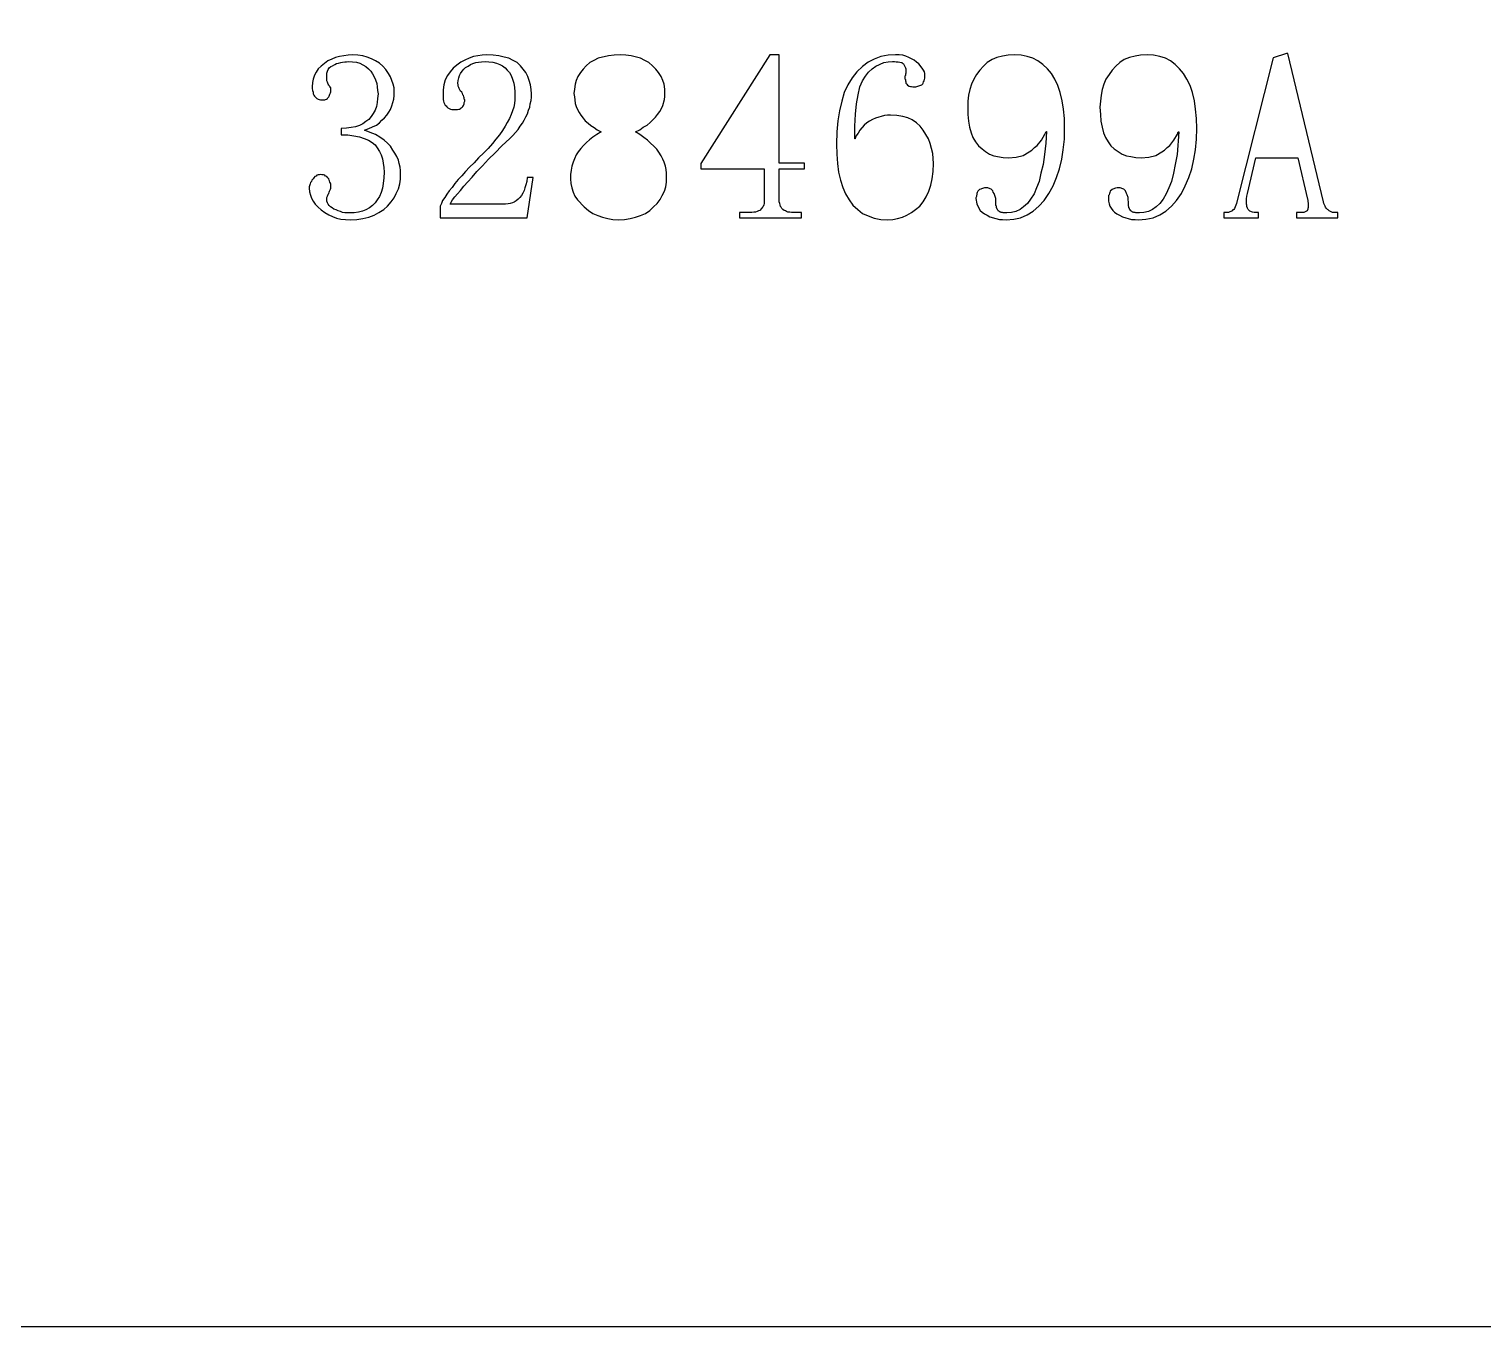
# Model space of a CAD drawing. Extents: x -275 to 275, y -225 to 225.
# Drawn here: x -207.62 to -174.07, y -225 to -195.03 of the extents above; entities that cross this region are included whole.
import ezdxf

# ---------------------------------------------------------------- set-up
doc = ezdxf.new("R2010")
doc.units = 0
doc.header["$MEASUREMENT"] = 0
doc.layers.get('0').update_dxf_attribs({"linetype": 'CONTINUOUS'})

msp = doc.modelspace()

# ---------------------------------------------------------------- linework, layer by layer
msp.add_lwpolyline([(-275.000039, 224, -0.414214), (-274.000039, 225), (-274.000039, 225), (273.999961, 225), (273.999961, 225, -0.414214), (274.999941, 224), (274.999941, 224), (274.999941, -224), (274.999941, -224, -0.414214), (273.999961, -225), (273.999961, -225), (-274.000039, -225), (-274.000039, -225, -0.414214), (-275.000039, -224), (-275.000039, -224), (-275.000039, 224)], format="xyb")
for points in [[(-178.57, -195.6), (-178.6, -195.6), (-178.6, -195.6), (-178.91, -195.7), (-178.91, -195.7), (-179.75, -199.02), (-179.75, -199.02), (-179.76, -199.06), (-179.76, -199.06), (-179.8, -199.18), (-179.8, -199.18), (-179.82, -199.2), (-179.82, -199.2), (-179.84, -199.21), (-179.84, -199.21), (-179.86, -199.23), (-179.86, -199.23), (-179.94, -199.27), (-179.94, -199.27), (-180.05, -199.27), (-180.05, -199.27), (-180.05, -199.39), (-180.05, -199.39), (-179.25, -199.39), (-179.25, -199.39), (-179.25, -199.27), (-179.25, -199.27), (-179.35, -199.27), (-179.35, -199.27), (-179.39, -199.26), (-179.39, -199.26), (-179.45, -199.24), (-179.45, -199.24), (-179.49, -199.2), (-179.49, -199.2), (-179.5, -199.17), (-179.5, -199.17), (-179.52, -199.13), (-179.52, -199.13), (-179.52, -199.1), (-179.52, -199.1), (-179.53, -199.08), (-179.53, -199.08), (-179.53, -198.94), (-179.53, -198.94), (-179.52, -198.91), (-179.52, -198.91), (-179.52, -198.89), (-179.52, -198.89), (-179.5, -198.83), (-179.5, -198.83), (-179.31, -198.01), (-179.31, -198.01), (-178.34, -198.01), (-178.34, -198.01), (-178.12, -198.96), (-178.12, -198.96), (-178.11, -198.98), (-178.11, -198.98), (-178.11, -199.02), (-178.11, -199.02), (-178.1, -199.04), (-178.1, -199.04), (-178.1, -199.16), (-178.1, -199.16), (-178.11, -199.17), (-178.11, -199.17), (-178.11, -199.2), (-178.11, -199.2), (-178.12, -199.21), (-178.12, -199.21), (-178.13, -199.23), (-178.13, -199.23), (-178.14, -199.24), (-178.14, -199.24), (-178.2, -199.27), (-178.2, -199.27), (-178.37, -199.27), (-178.37, -199.27), (-178.37, -199.39), (-178.37, -199.39), (-177.42, -199.39), (-177.42, -199.39), (-177.42, -199.27), (-177.42, -199.27), (-177.54, -199.27), (-177.54, -199.27), (-177.62, -199.23), (-177.62, -199.23), (-177.64, -199.21), (-177.64, -199.21), (-177.66, -199.2), (-177.66, -199.2), (-177.68, -199.18), (-177.68, -199.18), (-177.7, -199.15), (-177.7, -199.15), (-177.71, -199.12), (-177.71, -199.12), (-177.73, -199.09), (-177.73, -199.09), (-177.74, -199.06), (-177.74, -199.06), (-177.75, -199.02), (-177.75, -199.02), (-178.57, -195.6)], [(-199.05, -198.5), (-199.05, -198.38), (-199.05, -198.38), (-199.05, -198.3), (-199.05, -198.3), (-199.06, -198.22), (-199.06, -198.22), (-199.08, -198.14), (-199.08, -198.14), (-199.1, -198.06), (-199.1, -198.06), (-199.14, -197.98), (-199.14, -197.98), (-199.18, -197.9), (-199.18, -197.9), (-199.23, -197.83), (-199.23, -197.83), (-199.28, -197.74), (-199.28, -197.74), (-199.35, -197.67), (-199.35, -197.67), (-199.43, -197.6), (-199.43, -197.6), (-199.53, -197.53), (-199.53, -197.53), (-199.63, -197.47), (-199.63, -197.47), (-199.75, -197.42), (-199.75, -197.42), (-199.88, -197.37), (-199.88, -197.37), (-199.78, -197.33), (-199.78, -197.33), (-199.7, -197.29), (-199.7, -197.29), (-199.61, -197.25), (-199.61, -197.25), (-199.54, -197.2), (-199.54, -197.2), (-199.48, -197.14), (-199.48, -197.14), (-199.42, -197.08), (-199.42, -197.08), (-199.37, -197.02), (-199.37, -197.02), (-199.32, -196.95), (-199.32, -196.95), (-199.28, -196.89), (-199.28, -196.89), (-199.25, -196.81), (-199.25, -196.81), (-199.23, -196.73), (-199.23, -196.73), (-199.21, -196.65), (-199.21, -196.65), (-199.2, -196.57), (-199.2, -196.57), (-199.2, -196.48), (-199.2, -196.48), (-199.2, -196.39), (-199.2, -196.39), (-199.22, -196.31), (-199.22, -196.31), (-199.25, -196.22), (-199.25, -196.22), (-199.28, -196.14), (-199.28, -196.14), (-199.33, -196.06), (-199.33, -196.06), (-199.39, -195.97), (-199.39, -195.97), (-199.46, -195.89), (-199.46, -195.89), (-199.54, -195.82), (-199.54, -195.82), (-199.63, -195.77), (-199.63, -195.77), (-199.72, -195.72), (-199.72, -195.72), (-199.82, -195.68), (-199.82, -195.68), (-199.92, -195.65), (-199.92, -195.65), (-200.04, -195.64), (-200.04, -195.64), (-200.16, -195.63), (-200.16, -195.63), (-200.26, -195.64), (-200.26, -195.64), (-200.36, -195.65), (-200.36, -195.65), (-200.46, -195.67), (-200.46, -195.67), (-200.55, -195.69), (-200.55, -195.69), (-200.64, -195.73), (-200.64, -195.73), (-200.73, -195.77), (-200.73, -195.77), (-200.81, -195.83), (-200.81, -195.83), (-200.88, -195.89), (-200.88, -195.89), (-200.95, -195.95), (-200.95, -195.95), (-201, -196.03), (-201, -196.03), (-201.04, -196.1), (-201.04, -196.1), (-201.07, -196.19), (-201.07, -196.19), (-201.08, -196.27), (-201.08, -196.27), (-201.09, -196.37), (-201.09, -196.37), (-201.09, -196.41), (-201.09, -196.41), (-201.08, -196.45), (-201.08, -196.45), (-201.07, -196.49), (-201.07, -196.49), (-201.07, -196.53), (-201.07, -196.53), (-201.05, -196.56), (-201.05, -196.56), (-201.04, -196.58), (-201.04, -196.58), (-201.02, -196.6), (-201.02, -196.6), (-201, -196.62), (-201, -196.62), (-200.98, -196.64), (-200.98, -196.64), (-200.95, -196.65), (-200.95, -196.65), (-200.93, -196.66), (-200.93, -196.66), (-200.9, -196.67), (-200.9, -196.67), (-200.88, -196.67), (-200.88, -196.67), (-200.85, -196.67), (-200.85, -196.67), (-200.82, -196.67), (-200.82, -196.67), (-200.8, -196.67), (-200.8, -196.67), (-200.78, -196.66), (-200.78, -196.66), (-200.76, -196.65), (-200.76, -196.65), (-200.74, -196.64), (-200.74, -196.64), (-200.73, -196.62), (-200.73, -196.62), (-200.71, -196.6), (-200.71, -196.6), (-200.7, -196.58), (-200.7, -196.58), (-200.69, -196.56), (-200.69, -196.56), (-200.68, -196.54), (-200.68, -196.54), (-200.67, -196.51), (-200.67, -196.51), (-200.66, -196.48), (-200.66, -196.48), (-200.66, -196.45), (-200.66, -196.45), (-200.66, -196.42), (-200.66, -196.42), (-200.66, -196.41), (-200.66, -196.41), (-200.66, -196.39), (-200.66, -196.39), (-200.67, -196.38), (-200.67, -196.38), (-200.68, -196.36), (-200.68, -196.36), (-200.69, -196.35), (-200.69, -196.35), (-200.7, -196.34), (-200.7, -196.34), (-200.71, -196.33), (-200.71, -196.33), (-200.72, -196.31), (-200.72, -196.31), (-200.73, -196.28), (-200.73, -196.28), (-200.74, -196.26), (-200.74, -196.26), (-200.75, -196.23), (-200.75, -196.23), (-200.75, -196.19), (-200.75, -196.19), (-200.75, -196.15), (-200.75, -196.15), (-200.75, -196.1), (-200.75, -196.1), (-200.75, -196.05), (-200.75, -196.05), (-200.74, -196.01), (-200.74, -196.01), (-200.72, -195.97), (-200.72, -195.97), (-200.7, -195.93), (-200.7, -195.93), (-200.66, -195.9), (-200.66, -195.9), (-200.62, -195.88), (-200.62, -195.88), (-200.57, -195.85), (-200.57, -195.85), (-200.53, -195.83), (-200.53, -195.83), (-200.48, -195.82), (-200.48, -195.82), (-200.43, -195.81), (-200.43, -195.81), (-200.39, -195.8), (-200.39, -195.8), (-200.34, -195.79), (-200.34, -195.79), (-200.3, -195.79), (-200.3, -195.79), (-200.25, -195.78), (-200.25, -195.78), (-200.16, -195.79), (-200.16, -195.79), (-200.07, -195.8), (-200.07, -195.8), (-199.99, -195.82), (-199.99, -195.82), (-199.92, -195.86), (-199.92, -195.86), (-199.85, -195.9), (-199.85, -195.9), (-199.79, -195.95), (-199.79, -195.95), (-199.74, -196.01), (-199.74, -196.01), (-199.7, -196.07), (-199.7, -196.07), (-199.66, -196.14), (-199.66, -196.14), (-199.63, -196.21), (-199.63, -196.21), (-199.6, -196.29), (-199.6, -196.29), (-199.59, -196.37), (-199.59, -196.37), (-199.58, -196.45), (-199.58, -196.45), (-199.57, -196.53), (-199.57, -196.53), (-199.58, -196.64), (-199.58, -196.64), (-199.59, -196.73), (-199.59, -196.73), (-199.61, -196.82), (-199.61, -196.82), (-199.64, -196.91), (-199.64, -196.91), (-199.68, -196.98), (-199.68, -196.98), (-199.73, -197.05), (-199.73, -197.05), (-199.78, -197.12), (-199.78, -197.12), (-199.85, -197.17), (-199.85, -197.17), (-199.92, -197.22), (-199.92, -197.22), (-200, -197.26), (-200, -197.26), (-200.09, -197.29), (-200.09, -197.29), (-200.19, -197.31), (-200.19, -197.31), (-200.3, -197.32), (-200.3, -197.32), (-200.42, -197.33), (-200.42, -197.33), (-200.42, -197.48), (-200.42, -197.48), (-200.27, -197.48), (-200.27, -197.48), (-200.13, -197.5), (-200.13, -197.5), (-200, -197.52), (-200, -197.52), (-199.89, -197.56), (-199.89, -197.56), (-199.79, -197.6), (-199.79, -197.6), (-199.71, -197.65), (-199.71, -197.65), (-199.64, -197.71), (-199.64, -197.71), (-199.59, -197.78), (-199.59, -197.78), (-199.54, -197.86), (-199.54, -197.86), (-199.5, -197.94), (-199.5, -197.94), (-199.47, -198.03), (-199.47, -198.03), (-199.45, -198.13), (-199.45, -198.13), (-199.44, -198.23), (-199.44, -198.23), (-199.43, -198.34), (-199.43, -198.34), (-199.44, -198.47), (-199.44, -198.47), (-199.45, -198.6), (-199.45, -198.6), (-199.47, -198.71), (-199.47, -198.71), (-199.5, -198.81), (-199.5, -198.81), (-199.54, -198.9), (-199.54, -198.9), (-199.59, -198.98), (-199.59, -198.98), (-199.64, -199.05), (-199.64, -199.05), (-199.7, -199.11), (-199.7, -199.11), (-199.77, -199.16), (-199.77, -199.16), (-199.85, -199.21), (-199.85, -199.21), (-199.93, -199.24), (-199.93, -199.24), (-200.02, -199.26), (-200.02, -199.26), (-200.12, -199.28), (-200.12, -199.28), (-200.23, -199.28), (-200.23, -199.28), (-200.28, -199.28), (-200.28, -199.28), (-200.34, -199.28), (-200.34, -199.28), (-200.39, -199.27), (-200.39, -199.27), (-200.44, -199.25), (-200.44, -199.25), (-200.49, -199.23), (-200.49, -199.23), (-200.54, -199.21), (-200.54, -199.21), (-200.59, -199.19), (-200.59, -199.19), (-200.63, -199.16), (-200.63, -199.16), (-200.67, -199.14), (-200.67, -199.14), (-200.7, -199.11), (-200.7, -199.11), (-200.72, -199.08), (-200.72, -199.08), (-200.74, -199.05), (-200.74, -199.05), (-200.75, -199.01), (-200.75, -199.01), (-200.75, -198.98), (-200.75, -198.98), (-200.75, -198.96), (-200.75, -198.96), (-200.75, -198.94), (-200.75, -198.94), (-200.75, -198.92), (-200.75, -198.92), (-200.74, -198.89), (-200.74, -198.89), (-200.73, -198.87), (-200.73, -198.87), (-200.72, -198.85), (-200.72, -198.85), (-200.71, -198.83), (-200.71, -198.83), (-200.7, -198.8), (-200.7, -198.8), (-200.69, -198.78), (-200.69, -198.78), (-200.68, -198.76), (-200.68, -198.76), (-200.67, -198.73), (-200.67, -198.73), (-200.66, -198.71), (-200.66, -198.71), (-200.66, -198.68), (-200.66, -198.68), (-200.66, -198.64), (-200.66, -198.64), (-200.66, -198.63), (-200.66, -198.63), (-200.66, -198.61), (-200.66, -198.61), (-200.67, -198.59), (-200.67, -198.59), (-200.68, -198.57), (-200.68, -198.57), (-200.69, -198.54), (-200.69, -198.54), (-200.7, -198.52), (-200.7, -198.52), (-200.71, -198.49), (-200.71, -198.49), (-200.73, -198.47), (-200.73, -198.47), (-200.75, -198.44), (-200.75, -198.44), (-200.78, -198.43), (-200.78, -198.43), (-200.8, -198.41), (-200.8, -198.41), (-200.83, -198.4), (-200.83, -198.4), (-200.87, -198.4), (-200.87, -198.4), (-200.91, -198.39), (-200.91, -198.39), (-200.93, -198.4), (-200.93, -198.4), (-200.95, -198.4), (-200.95, -198.4), (-200.98, -198.41), (-200.98, -198.41), (-201, -198.43), (-201, -198.43), (-201.03, -198.44), (-201.03, -198.44), (-201.05, -198.47), (-201.05, -198.47), (-201.07, -198.49), (-201.07, -198.49), (-201.1, -198.52), (-201.1, -198.52), (-201.11, -198.55), (-201.11, -198.55), (-201.13, -198.58), (-201.13, -198.58), (-201.14, -198.61), (-201.14, -198.61), (-201.15, -198.65), (-201.15, -198.65), (-201.16, -198.68), (-201.16, -198.68), (-201.16, -198.71), (-201.16, -198.71), (-201.15, -198.79), (-201.15, -198.79), (-201.13, -198.87), (-201.13, -198.87), (-201.11, -198.94), (-201.11, -198.94), (-201.07, -199.01), (-201.07, -199.01), (-201.02, -199.08), (-201.02, -199.08), (-200.95, -199.15), (-200.95, -199.15), (-200.88, -199.21), (-200.88, -199.21), (-200.8, -199.27), (-200.8, -199.27), (-200.71, -199.32), (-200.71, -199.32), (-200.62, -199.36), (-200.62, -199.36), (-200.53, -199.4), (-200.53, -199.4), (-200.43, -199.42), (-200.43, -199.42), (-200.32, -199.43), (-200.32, -199.43), (-200.21, -199.44), (-200.21, -199.44), (-200.06, -199.43), (-200.06, -199.43), (-199.92, -199.41), (-199.92, -199.41), (-199.78, -199.38), (-199.78, -199.38), (-199.66, -199.33), (-199.66, -199.33), (-199.55, -199.27), (-199.55, -199.27), (-199.44, -199.2), (-199.44, -199.2), (-199.35, -199.12), (-199.35, -199.12), (-199.27, -199.02), (-199.27, -199.02), (-199.2, -198.93), (-199.2, -198.93), (-199.15, -198.83), (-199.15, -198.83), (-199.1, -198.72), (-199.1, -198.72), (-199.07, -198.61), (-199.07, -198.61), (-199.05, -198.5)], [(-196.41, -196.48), (-196.41, -196.59), (-196.41, -196.59), (-196.41, -196.67), (-196.41, -196.67), (-196.42, -196.75), (-196.42, -196.75), (-196.44, -196.84), (-196.44, -196.84), (-196.47, -196.92), (-196.47, -196.92), (-196.5, -197.01), (-196.5, -197.01), (-196.54, -197.1), (-196.54, -197.1), (-196.59, -197.19), (-196.59, -197.19), (-196.64, -197.28), (-196.64, -197.28), (-196.7, -197.38), (-196.7, -197.38), (-196.77, -197.48), (-196.77, -197.48), (-196.85, -197.58), (-196.85, -197.58), (-196.93, -197.68), (-196.93, -197.68), (-197.03, -197.79), (-197.03, -197.79), (-197.13, -197.89), (-197.13, -197.89), (-197.25, -198.01), (-197.25, -198.01), (-197.35, -198.12), (-197.35, -198.12), (-197.46, -198.22), (-197.46, -198.22), (-197.55, -198.32), (-197.55, -198.32), (-197.64, -198.42), (-197.64, -198.42), (-197.72, -198.51), (-197.72, -198.51), (-197.8, -198.6), (-197.8, -198.6), (-197.86, -198.69), (-197.86, -198.69), (-197.93, -198.77), (-197.93, -198.77), (-197.98, -198.85), (-197.98, -198.85), (-198.03, -198.92), (-198.03, -198.92), (-198.08, -198.99), (-198.08, -198.99), (-198.11, -199.06), (-198.11, -199.06), (-198.14, -199.12), (-198.14, -199.12), (-198.14, -199.39), (-198.14, -199.39), (-196.13, -199.39), (-196.13, -199.39), (-195.99, -198.46), (-195.99, -198.46), (-196.13, -198.46), (-196.13, -198.46), (-196.14, -198.55), (-196.14, -198.55), (-196.16, -198.63), (-196.16, -198.63), (-196.18, -198.7), (-196.18, -198.7), (-196.2, -198.76), (-196.2, -198.76), (-196.23, -198.82), (-196.23, -198.82), (-196.26, -198.88), (-196.26, -198.88), (-196.3, -198.92), (-196.3, -198.92), (-196.34, -198.96), (-196.34, -198.96), (-196.38, -199), (-196.38, -199), (-196.43, -199.03), (-196.43, -199.03), (-196.47, -199.05), (-196.47, -199.05), (-196.52, -199.06), (-196.52, -199.06), (-196.57, -199.07), (-196.57, -199.07), (-196.63, -199.08), (-196.63, -199.08), (-197.91, -199.08), (-197.91, -199.08), (-197.88, -199.03), (-197.88, -199.03), (-197.85, -198.98), (-197.85, -198.98), (-197.8, -198.91), (-197.8, -198.91), (-197.74, -198.84), (-197.74, -198.84), (-197.67, -198.76), (-197.67, -198.76), (-197.59, -198.66), (-197.59, -198.66), (-197.5, -198.56), (-197.5, -198.56), (-197.4, -198.45), (-197.4, -198.45), (-197.29, -198.32), (-197.29, -198.32), (-197.16, -198.19), (-197.16, -198.19), (-197.02, -198.04), (-197.02, -198.04), (-196.87, -197.89), (-196.87, -197.89), (-196.71, -197.73), (-196.71, -197.73), (-196.53, -197.56), (-196.53, -197.56), (-196.46, -197.49), (-196.46, -197.49), (-196.4, -197.42), (-196.4, -197.42), (-196.34, -197.35), (-196.34, -197.35), (-196.29, -197.28), (-196.29, -197.28), (-196.24, -197.21), (-196.24, -197.21), (-196.2, -197.14), (-196.2, -197.14), (-196.16, -197.06), (-196.16, -197.06), (-196.12, -196.99), (-196.12, -196.99), (-196.1, -196.91), (-196.1, -196.91), (-196.07, -196.84), (-196.07, -196.84), (-196.06, -196.76), (-196.06, -196.76), (-196.04, -196.68), (-196.04, -196.68), (-196.03, -196.61), (-196.03, -196.61), (-196.03, -196.53), (-196.03, -196.53), (-196.04, -196.43), (-196.04, -196.43), (-196.05, -196.32), (-196.05, -196.32), (-196.08, -196.22), (-196.08, -196.22), (-196.11, -196.13), (-196.11, -196.13), (-196.16, -196.04), (-196.16, -196.04), (-196.22, -195.96), (-196.22, -195.96), (-196.28, -195.88), (-196.28, -195.88), (-196.36, -195.81), (-196.36, -195.81), (-196.45, -195.76), (-196.45, -195.76), (-196.55, -195.71), (-196.55, -195.71), (-196.66, -195.68), (-196.66, -195.68), (-196.78, -195.65), (-196.78, -195.65), (-196.91, -195.64), (-196.91, -195.64), (-197.06, -195.63), (-197.06, -195.63), (-197.17, -195.64), (-197.17, -195.64), (-197.27, -195.65), (-197.27, -195.65), (-197.37, -195.67), (-197.37, -195.67), (-197.47, -195.71), (-197.47, -195.71), (-197.57, -195.75), (-197.57, -195.75), (-197.66, -195.8), (-197.66, -195.8), (-197.75, -195.87), (-197.75, -195.87), (-197.84, -195.94), (-197.84, -195.94), (-197.91, -196.02), (-197.91, -196.02), (-197.97, -196.11), (-197.97, -196.11), (-198.02, -196.21), (-198.02, -196.21), (-198.05, -196.32), (-198.05, -196.32), (-198.07, -196.44), (-198.07, -196.44), (-198.07, -196.56), (-198.07, -196.56), (-198.07, -196.61), (-198.07, -196.61), (-198.07, -196.66), (-198.07, -196.66), (-198.06, -196.7), (-198.06, -196.7), (-198.05, -196.73), (-198.05, -196.73), (-198.04, -196.76), (-198.04, -196.76), (-198.02, -196.79), (-198.02, -196.79), (-198, -196.81), (-198, -196.81), (-197.98, -196.83), (-197.98, -196.83), (-197.96, -196.85), (-197.96, -196.85), (-197.93, -196.87), (-197.93, -196.87), (-197.9, -196.88), (-197.9, -196.88), (-197.87, -196.89), (-197.87, -196.89), (-197.83, -196.89), (-197.83, -196.89), (-197.8, -196.89), (-197.8, -196.89), (-197.77, -196.89), (-197.77, -196.89), (-197.74, -196.89), (-197.74, -196.89), (-197.71, -196.88), (-197.71, -196.88), (-197.69, -196.88), (-197.69, -196.88), (-197.67, -196.87), (-197.67, -196.87), (-197.65, -196.85), (-197.65, -196.85), (-197.63, -196.84), (-197.63, -196.84), (-197.61, -196.82), (-197.61, -196.82), (-197.6, -196.8), (-197.6, -196.8), (-197.59, -196.78), (-197.59, -196.78), (-197.58, -196.76), (-197.58, -196.76), (-197.58, -196.73), (-197.58, -196.73), (-197.57, -196.7), (-197.57, -196.7), (-197.57, -196.67), (-197.57, -196.67), (-197.58, -196.65), (-197.58, -196.65), (-197.58, -196.62), (-197.58, -196.62), (-197.59, -196.6), (-197.59, -196.6), (-197.6, -196.57), (-197.6, -196.57), (-197.61, -196.55), (-197.61, -196.55), (-197.62, -196.52), (-197.62, -196.52), (-197.64, -196.49), (-197.64, -196.49), (-197.67, -196.47), (-197.67, -196.47), (-197.68, -196.44), (-197.68, -196.44), (-197.7, -196.41), (-197.7, -196.41), (-197.71, -196.38), (-197.71, -196.38), (-197.72, -196.35), (-197.72, -196.35), (-197.72, -196.32), (-197.72, -196.32), (-197.73, -196.28), (-197.73, -196.28), (-197.72, -196.22), (-197.72, -196.22), (-197.71, -196.16), (-197.71, -196.16), (-197.69, -196.11), (-197.69, -196.11), (-197.67, -196.06), (-197.67, -196.06), (-197.63, -196.01), (-197.63, -196.01), (-197.59, -195.96), (-197.59, -195.96), (-197.55, -195.92), (-197.55, -195.92), (-197.49, -195.89), (-197.49, -195.89), (-197.44, -195.85), (-197.44, -195.85), (-197.38, -195.83), (-197.38, -195.83), (-197.31, -195.81), (-197.31, -195.81), (-197.25, -195.8), (-197.25, -195.8), (-197.18, -195.79), (-197.18, -195.79), (-197.1, -195.78), (-197.1, -195.78), (-197.01, -195.79), (-197.01, -195.79), (-196.92, -195.8), (-196.92, -195.8), (-196.84, -195.82), (-196.84, -195.82), (-196.76, -195.85), (-196.76, -195.85), (-196.7, -195.88), (-196.7, -195.88), (-196.64, -195.93), (-196.64, -195.93), (-196.59, -195.98), (-196.59, -195.98), (-196.54, -196.04), (-196.54, -196.04), (-196.5, -196.11), (-196.5, -196.11), (-196.47, -196.19), (-196.47, -196.19), (-196.44, -196.28), (-196.44, -196.28), (-196.42, -196.38), (-196.42, -196.38), (-196.41, -196.48)], [(-193.98, -195.63), (-194.12, -195.64), (-194.12, -195.64), (-194.25, -195.65), (-194.25, -195.65), (-194.49, -195.71), (-194.49, -195.71), (-194.59, -195.76), (-194.59, -195.76), (-194.68, -195.81), (-194.68, -195.81), (-194.77, -195.88), (-194.77, -195.88), (-194.84, -195.96), (-194.84, -195.96), (-194.9, -196.04), (-194.9, -196.04), (-194.96, -196.13), (-194.96, -196.13), (-195, -196.22), (-195, -196.22), (-195.02, -196.31), (-195.02, -196.31), (-195.04, -196.42), (-195.04, -196.42), (-195.05, -196.52), (-195.05, -196.52), (-195.04, -196.6), (-195.04, -196.6), (-195.03, -196.67), (-195.03, -196.67), (-195.02, -196.75), (-195.02, -196.75), (-195, -196.82), (-195, -196.82), (-194.97, -196.89), (-194.97, -196.89), (-194.93, -196.96), (-194.93, -196.96), (-194.89, -197.02), (-194.89, -197.02), (-194.84, -197.09), (-194.84, -197.09), (-194.79, -197.15), (-194.79, -197.15), (-194.72, -197.21), (-194.72, -197.21), (-194.66, -197.26), (-194.66, -197.26), (-194.58, -197.31), (-194.58, -197.31), (-194.51, -197.36), (-194.51, -197.36), (-194.42, -197.41), (-194.42, -197.41), (-194.52, -197.47), (-194.52, -197.47), (-194.61, -197.53), (-194.61, -197.53), (-194.69, -197.59), (-194.69, -197.59), (-194.76, -197.65), (-194.76, -197.65), (-194.83, -197.72), (-194.83, -197.72), (-194.89, -197.79), (-194.89, -197.79), (-194.95, -197.87), (-194.95, -197.87), (-195, -197.94), (-195, -197.94), (-195.04, -198.03), (-195.04, -198.03), (-195.07, -198.11), (-195.07, -198.11), (-195.1, -198.2), (-195.1, -198.2), (-195.11, -198.29), (-195.11, -198.29), (-195.13, -198.39), (-195.13, -198.39), (-195.13, -198.49), (-195.13, -198.49), (-195.12, -198.6), (-195.12, -198.6), (-195.1, -198.7), (-195.1, -198.7), (-195.07, -198.8), (-195.07, -198.8), (-195.03, -198.89), (-195.03, -198.89), (-194.97, -198.98), (-194.97, -198.98), (-194.81, -199.14), (-194.81, -199.14), (-194.71, -199.22), (-194.71, -199.22), (-194.61, -199.29), (-194.61, -199.29), (-194.5, -199.34), (-194.5, -199.34), (-194.39, -199.38), (-194.39, -199.38), (-194.27, -199.41), (-194.27, -199.41), (-194.15, -199.43), (-194.15, -199.43), (-194.02, -199.44), (-194.02, -199.44), (-193.88, -199.43), (-193.88, -199.43), (-193.75, -199.41), (-193.75, -199.41), (-193.63, -199.38), (-193.63, -199.38), (-193.51, -199.34), (-193.51, -199.34), (-193.4, -199.29), (-193.4, -199.29), (-193.3, -199.22), (-193.3, -199.22), (-193.21, -199.14), (-193.21, -199.14), (-193.13, -199.06), (-193.13, -199.06), (-193.06, -198.97), (-193.06, -198.97), (-193.01, -198.88), (-193.01, -198.88), (-192.96, -198.78), (-192.96, -198.78), (-192.93, -198.68), (-192.93, -198.68), (-192.91, -198.57), (-192.91, -198.57), (-192.91, -198.36), (-192.91, -198.36), (-192.92, -198.28), (-192.92, -198.28), (-192.94, -198.2), (-192.94, -198.2), (-192.97, -198.11), (-192.97, -198.11), (-193, -198.04), (-193, -198.04), (-193.04, -197.96), (-193.04, -197.96), (-193.09, -197.88), (-193.09, -197.88), (-193.14, -197.81), (-193.14, -197.81), (-193.35, -197.6), (-193.35, -197.6), (-193.44, -197.54), (-193.44, -197.54), (-193.53, -197.47), (-193.53, -197.47), (-193.63, -197.41), (-193.63, -197.41), (-193.53, -197.36), (-193.53, -197.36), (-193.45, -197.3), (-193.45, -197.3), (-193.36, -197.25), (-193.36, -197.25), (-193.29, -197.19), (-193.29, -197.19), (-193.17, -197.07), (-193.17, -197.07), (-193.12, -197.01), (-193.12, -197.01), (-193.07, -196.94), (-193.07, -196.94), (-193.03, -196.87), (-193.03, -196.87), (-193, -196.8), (-193, -196.8), (-192.96, -196.66), (-192.96, -196.66), (-192.95, -196.59), (-192.95, -196.59), (-192.95, -196.42), (-192.95, -196.42), (-192.97, -196.31), (-192.97, -196.31), (-193, -196.22), (-193, -196.22), (-193.04, -196.13), (-193.04, -196.13), (-193.1, -196.04), (-193.1, -196.04), (-193.16, -195.96), (-193.16, -195.96), (-193.24, -195.88), (-193.24, -195.88), (-193.32, -195.81), (-193.32, -195.81), (-193.41, -195.76), (-193.41, -195.76), (-193.51, -195.71), (-193.51, -195.71), (-193.73, -195.65), (-193.73, -195.65), (-193.85, -195.64), (-193.85, -195.64), (-193.98, -195.63)], [(-190.31, -195.63), (-190.53, -195.63), (-190.53, -195.63), (-192.12, -198.14), (-192.12, -198.14), (-192.12, -198.26), (-192.12, -198.26), (-190.66, -198.26), (-190.66, -198.26), (-190.66, -199.06), (-190.66, -199.06), (-190.67, -199.09), (-190.67, -199.09), (-190.68, -199.13), (-190.68, -199.13), (-190.7, -199.15), (-190.7, -199.15), (-190.72, -199.18), (-190.72, -199.18), (-190.76, -199.22), (-190.76, -199.22), (-190.79, -199.23), (-190.79, -199.23), (-190.82, -199.25), (-190.82, -199.25), (-190.86, -199.26), (-190.86, -199.26), (-190.9, -199.26), (-190.9, -199.26), (-190.94, -199.27), (-190.94, -199.27), (-191.23, -199.27), (-191.23, -199.27), (-191.23, -199.39), (-191.23, -199.39), (-189.8, -199.39), (-189.8, -199.39), (-189.8, -199.27), (-189.8, -199.27), (-190.03, -199.27), (-190.03, -199.27), (-190.07, -199.26), (-190.07, -199.26), (-190.11, -199.26), (-190.11, -199.26), (-190.14, -199.25), (-190.14, -199.25), (-190.17, -199.23), (-190.17, -199.23), (-190.2, -199.22), (-190.2, -199.22), (-190.23, -199.2), (-190.23, -199.2), (-190.25, -199.18), (-190.25, -199.18), (-190.27, -199.15), (-190.27, -199.15), (-190.28, -199.13), (-190.28, -199.13), (-190.29, -199.09), (-190.29, -199.09), (-190.3, -199.06), (-190.3, -199.06), (-190.31, -199.02), (-190.31, -199.02), (-190.31, -198.26), (-190.31, -198.26), (-189.73, -198.26), (-189.73, -198.26), (-189.73, -198.13), (-189.73, -198.13), (-190.31, -198.13), (-190.31, -198.13), (-190.31, -195.63)], [(-187.54, -195.63), (-187.63, -195.63), (-187.63, -195.63), (-187.8, -195.64), (-187.8, -195.64), (-187.97, -195.67), (-187.97, -195.67), (-188.12, -195.73), (-188.12, -195.73), (-188.26, -195.8), (-188.26, -195.8), (-188.39, -195.9), (-188.39, -195.9), (-188.52, -196.02), (-188.52, -196.02), (-188.63, -196.16), (-188.63, -196.16), (-188.73, -196.32), (-188.73, -196.32), (-188.81, -196.5), (-188.81, -196.5), (-188.87, -196.7), (-188.87, -196.7), (-188.92, -196.92), (-188.92, -196.92), (-188.96, -197.15), (-188.96, -197.15), (-188.98, -197.41), (-188.98, -197.41), (-188.99, -197.69), (-188.99, -197.69), (-188.98, -197.92), (-188.98, -197.92), (-188.97, -198.14), (-188.97, -198.14), (-188.94, -198.34), (-188.94, -198.34), (-188.9, -198.52), (-188.9, -198.52), (-188.84, -198.69), (-188.84, -198.69), (-188.78, -198.84), (-188.78, -198.84), (-188.7, -198.98), (-188.7, -198.98), (-188.61, -199.1), (-188.61, -199.1), (-188.5, -199.2), (-188.5, -199.2), (-188.39, -199.29), (-188.39, -199.29), (-188.26, -199.35), (-188.26, -199.35), (-188.12, -199.4), (-188.12, -199.4), (-187.97, -199.43), (-187.97, -199.43), (-187.81, -199.44), (-187.81, -199.44), (-187.69, -199.43), (-187.69, -199.43), (-187.58, -199.41), (-187.58, -199.41), (-187.47, -199.38), (-187.47, -199.38), (-187.37, -199.33), (-187.37, -199.33), (-187.26, -199.27), (-187.26, -199.27), (-187.17, -199.2), (-187.17, -199.2), (-187.07, -199.12), (-187.07, -199.12), (-186.99, -199.02), (-186.99, -199.02), (-186.92, -198.91), (-186.92, -198.91), (-186.86, -198.78), (-186.86, -198.78), (-186.81, -198.64), (-186.81, -198.64), (-186.78, -198.49), (-186.78, -198.49), (-186.76, -198.32), (-186.76, -198.32), (-186.75, -198.14), (-186.75, -198.14), (-186.76, -198.02), (-186.76, -198.02), (-186.77, -197.91), (-186.77, -197.91), (-186.8, -197.79), (-186.8, -197.79), (-186.83, -197.68), (-186.83, -197.68), (-186.87, -197.57), (-186.87, -197.57), (-186.99, -197.37), (-186.99, -197.37), (-187.06, -197.28), (-187.06, -197.28), (-187.14, -197.2), (-187.14, -197.2), (-187.24, -197.13), (-187.24, -197.13), (-187.34, -197.08), (-187.34, -197.08), (-187.46, -197.05), (-187.46, -197.05), (-187.6, -197.03), (-187.6, -197.03), (-187.74, -197.02), (-187.74, -197.02), (-187.81, -197.02), (-187.81, -197.02), (-187.88, -197.03), (-187.88, -197.03), (-188.09, -197.09), (-188.09, -197.09), (-188.16, -197.12), (-188.16, -197.12), (-188.23, -197.16), (-188.23, -197.16), (-188.29, -197.2), (-188.29, -197.2), (-188.35, -197.25), (-188.35, -197.25), (-188.45, -197.37), (-188.45, -197.37), (-188.49, -197.44), (-188.49, -197.44), (-188.54, -197.51), (-188.54, -197.51), (-188.56, -197.57), (-188.56, -197.57), (-188.57, -197.57), (-188.57, -197.57), (-188.57, -197.28), (-188.57, -197.28), (-188.55, -197), (-188.55, -197), (-188.53, -196.76), (-188.53, -196.76), (-188.49, -196.55), (-188.49, -196.55), (-188.45, -196.37), (-188.45, -196.37), (-188.39, -196.23), (-188.39, -196.23), (-188.32, -196.12), (-188.32, -196.12), (-188.25, -196.03), (-188.25, -196.03), (-188.17, -195.95), (-188.17, -195.95), (-188.08, -195.89), (-188.08, -195.89), (-187.9, -195.81), (-187.9, -195.81), (-187.8, -195.79), (-187.8, -195.79), (-187.7, -195.78), (-187.7, -195.78), (-187.65, -195.78), (-187.65, -195.78), (-187.61, -195.79), (-187.61, -195.79), (-187.57, -195.79), (-187.57, -195.79), (-187.53, -195.8), (-187.53, -195.8), (-187.5, -195.81), (-187.5, -195.81), (-187.48, -195.81), (-187.48, -195.81), (-187.46, -195.83), (-187.46, -195.83), (-187.44, -195.84), (-187.44, -195.84), (-187.41, -195.9), (-187.41, -195.9), (-187.4, -195.93), (-187.4, -195.93), (-187.39, -195.95), (-187.39, -195.95), (-187.39, -196.06), (-187.39, -196.06), (-187.4, -196.07), (-187.4, -196.07), (-187.4, -196.11), (-187.4, -196.11), (-187.41, -196.12), (-187.41, -196.12), (-187.41, -196.18), (-187.41, -196.18), (-187.4, -196.2), (-187.4, -196.2), (-187.4, -196.23), (-187.4, -196.23), (-187.39, -196.25), (-187.39, -196.25), (-187.39, -196.28), (-187.39, -196.28), (-187.38, -196.29), (-187.38, -196.29), (-187.37, -196.31), (-187.37, -196.31), (-187.35, -196.33), (-187.35, -196.33), (-187.31, -196.35), (-187.31, -196.35), (-187.28, -196.36), (-187.28, -196.36), (-187.26, -196.36), (-187.26, -196.36), (-187.23, -196.37), (-187.23, -196.37), (-187.16, -196.37), (-187.16, -196.37), (-187.04, -196.33), (-187.04, -196.33), (-187.02, -196.32), (-187.02, -196.32), (-187, -196.3), (-187, -196.3), (-186.99, -196.28), (-186.99, -196.28), (-186.98, -196.25), (-186.98, -196.25), (-186.97, -196.23), (-186.97, -196.23), (-186.95, -196.17), (-186.95, -196.17), (-186.95, -196.06), (-186.95, -196.06), (-186.96, -196.02), (-186.96, -196.02), (-186.98, -195.98), (-186.98, -195.98), (-187.01, -195.94), (-187.01, -195.94), (-187.09, -195.84), (-187.09, -195.84), (-187.14, -195.8), (-187.14, -195.8), (-187.2, -195.75), (-187.2, -195.75), (-187.32, -195.69), (-187.32, -195.69), (-187.39, -195.66), (-187.39, -195.66), (-187.46, -195.64), (-187.46, -195.64), (-187.54, -195.63)], [(-184.88, -195.63), (-185.03, -195.64), (-185.03, -195.64), (-185.16, -195.66), (-185.16, -195.66), (-185.29, -195.69), (-185.29, -195.69), (-185.4, -195.74), (-185.4, -195.74), (-185.51, -195.81), (-185.51, -195.81), (-185.6, -195.89), (-185.6, -195.89), (-185.68, -195.98), (-185.68, -195.98), (-185.76, -196.08), (-185.76, -196.08), (-185.82, -196.19), (-185.82, -196.19), (-185.87, -196.31), (-185.87, -196.31), (-185.91, -196.43), (-185.91, -196.43), (-185.94, -196.56), (-185.94, -196.56), (-185.96, -196.7), (-185.96, -196.7), (-185.96, -197.01), (-185.96, -197.01), (-185.94, -197.16), (-185.94, -197.16), (-185.92, -197.3), (-185.92, -197.3), (-185.88, -197.43), (-185.88, -197.43), (-185.84, -197.54), (-185.84, -197.54), (-185.78, -197.64), (-185.78, -197.64), (-185.71, -197.73), (-185.71, -197.73), (-185.63, -197.8), (-185.63, -197.8), (-185.55, -197.86), (-185.55, -197.86), (-185.46, -197.92), (-185.46, -197.92), (-185.36, -197.96), (-185.36, -197.96), (-185.14, -198), (-185.14, -198), (-185.02, -198.01), (-185.02, -198.01), (-184.84, -197.99), (-184.84, -197.99), (-184.68, -197.95), (-184.68, -197.95), (-184.54, -197.87), (-184.54, -197.87), (-184.48, -197.83), (-184.48, -197.83), (-184.42, -197.77), (-184.42, -197.77), (-184.36, -197.72), (-184.36, -197.72), (-184.26, -197.6), (-184.26, -197.6), (-184.18, -197.46), (-184.18, -197.46), (-184.15, -197.4), (-184.15, -197.4), (-184.14, -197.4), (-184.14, -197.4), (-184.16, -197.67), (-184.16, -197.67), (-184.19, -197.93), (-184.19, -197.93), (-184.22, -198.16), (-184.22, -198.16), (-184.27, -198.36), (-184.27, -198.36), (-184.31, -198.55), (-184.31, -198.55), (-184.37, -198.7), (-184.37, -198.7), (-184.43, -198.84), (-184.43, -198.84), (-184.51, -198.96), (-184.51, -198.96), (-184.58, -199.06), (-184.58, -199.06), (-184.67, -199.14), (-184.67, -199.14), (-184.75, -199.2), (-184.75, -199.2), (-184.85, -199.25), (-184.85, -199.25), (-184.95, -199.27), (-184.95, -199.27), (-185.06, -199.28), (-185.06, -199.28), (-185.14, -199.28), (-185.14, -199.28), (-185.16, -199.27), (-185.16, -199.27), (-185.19, -199.27), (-185.19, -199.27), (-185.2, -199.26), (-185.2, -199.26), (-185.21, -199.26), (-185.21, -199.26), (-185.23, -199.25), (-185.23, -199.25), (-185.24, -199.24), (-185.24, -199.24), (-185.25, -199.24), (-185.25, -199.24), (-185.25, -199.23), (-185.25, -199.23), (-185.27, -199.21), (-185.27, -199.21), (-185.27, -199.2), (-185.27, -199.2), (-185.28, -199.19), (-185.28, -199.19), (-185.29, -199.17), (-185.29, -199.17), (-185.3, -199.16), (-185.3, -199.16), (-185.3, -199.12), (-185.3, -199.12), (-185.31, -199.11), (-185.31, -199.11), (-185.31, -198.95), (-185.31, -198.95), (-185.35, -198.83), (-185.35, -198.83), (-185.37, -198.8), (-185.37, -198.8), (-185.38, -198.77), (-185.38, -198.77), (-185.42, -198.73), (-185.42, -198.73), (-185.44, -198.72), (-185.44, -198.72), (-185.5, -198.7), (-185.5, -198.7), (-185.57, -198.7), (-185.57, -198.7), (-185.6, -198.71), (-185.6, -198.71), (-185.64, -198.72), (-185.64, -198.72), (-185.66, -198.73), (-185.66, -198.73), (-185.69, -198.74), (-185.69, -198.74), (-185.73, -198.78), (-185.73, -198.78), (-185.74, -198.81), (-185.74, -198.81), (-185.75, -198.83), (-185.75, -198.83), (-185.75, -198.86), (-185.75, -198.86), (-185.76, -198.88), (-185.76, -198.88), (-185.76, -198.9), (-185.76, -198.9), (-185.77, -198.93), (-185.77, -198.93), (-185.77, -198.95), (-185.77, -198.95), (-185.75, -199.07), (-185.75, -199.07), (-185.73, -199.12), (-185.73, -199.12), (-185.67, -199.22), (-185.67, -199.22), (-185.63, -199.26), (-185.63, -199.26), (-185.57, -199.3), (-185.57, -199.3), (-185.51, -199.33), (-185.51, -199.33), (-185.45, -199.37), (-185.45, -199.37), (-185.31, -199.41), (-185.31, -199.41), (-185.23, -199.43), (-185.23, -199.43), (-185.16, -199.43), (-185.16, -199.43), (-185.07, -199.44), (-185.07, -199.44), (-184.9, -199.42), (-184.9, -199.42), (-184.74, -199.39), (-184.74, -199.39), (-184.59, -199.32), (-184.59, -199.32), (-184.45, -199.24), (-184.45, -199.24), (-184.32, -199.12), (-184.32, -199.12), (-184.2, -198.99), (-184.2, -198.99), (-184.09, -198.83), (-184.09, -198.83), (-183.99, -198.65), (-183.99, -198.65), (-183.91, -198.46), (-183.91, -198.46), (-183.84, -198.26), (-183.84, -198.26), (-183.79, -198.04), (-183.79, -198.04), (-183.76, -197.82), (-183.76, -197.82), (-183.73, -197.58), (-183.73, -197.58), (-183.73, -197.1), (-183.73, -197.1), (-183.75, -196.88), (-183.75, -196.88), (-183.78, -196.69), (-183.78, -196.69), (-183.83, -196.5), (-183.83, -196.5), (-183.88, -196.34), (-183.88, -196.34), (-183.95, -196.19), (-183.95, -196.19), (-184.03, -196.06), (-184.03, -196.06), (-184.12, -195.95), (-184.12, -195.95), (-184.23, -195.85), (-184.23, -195.85), (-184.34, -195.77), (-184.34, -195.77), (-184.46, -195.71), (-184.46, -195.71), (-184.59, -195.67), (-184.59, -195.67), (-184.73, -195.64), (-184.73, -195.64), (-184.88, -195.63)], [(-181.82, -195.63), (-181.97, -195.64), (-181.97, -195.64), (-182.1, -195.66), (-182.1, -195.66), (-182.23, -195.69), (-182.23, -195.69), (-182.35, -195.74), (-182.35, -195.74), (-182.45, -195.81), (-182.45, -195.81), (-182.54, -195.89), (-182.54, -195.89), (-182.63, -195.98), (-182.63, -195.98), (-182.7, -196.08), (-182.7, -196.08), (-182.77, -196.19), (-182.77, -196.19), (-182.82, -196.31), (-182.82, -196.31), (-182.86, -196.43), (-182.86, -196.43), (-182.88, -196.56), (-182.88, -196.56), (-182.9, -196.7), (-182.9, -196.7), (-182.91, -196.84), (-182.91, -196.84), (-182.9, -197.01), (-182.9, -197.01), (-182.89, -197.16), (-182.89, -197.16), (-182.86, -197.3), (-182.86, -197.3), (-182.83, -197.43), (-182.83, -197.43), (-182.78, -197.54), (-182.78, -197.54), (-182.72, -197.64), (-182.72, -197.64), (-182.66, -197.73), (-182.66, -197.73), (-182.58, -197.8), (-182.58, -197.8), (-182.4, -197.92), (-182.4, -197.92), (-182.3, -197.96), (-182.3, -197.96), (-182.2, -197.98), (-182.2, -197.98), (-182.08, -198), (-182.08, -198), (-181.96, -198.01), (-181.96, -198.01), (-181.78, -197.99), (-181.78, -197.99), (-181.62, -197.95), (-181.62, -197.95), (-181.48, -197.87), (-181.48, -197.87), (-181.42, -197.83), (-181.42, -197.83), (-181.36, -197.77), (-181.36, -197.77), (-181.3, -197.72), (-181.3, -197.72), (-181.2, -197.6), (-181.2, -197.6), (-181.12, -197.46), (-181.12, -197.46), (-181.1, -197.41), (-181.1, -197.41), (-181.09, -197.41), (-181.09, -197.41), (-181.13, -197.93), (-181.13, -197.93), (-181.17, -198.16), (-181.17, -198.16), (-181.21, -198.36), (-181.21, -198.36), (-181.26, -198.55), (-181.26, -198.55), (-181.32, -198.7), (-181.32, -198.7), (-181.38, -198.84), (-181.38, -198.84), (-181.45, -198.96), (-181.45, -198.96), (-181.53, -199.06), (-181.53, -199.06), (-181.61, -199.14), (-181.61, -199.14), (-181.7, -199.2), (-181.7, -199.2), (-181.79, -199.25), (-181.79, -199.25), (-181.9, -199.27), (-181.9, -199.27), (-182, -199.28), (-182, -199.28), (-182.08, -199.28), (-182.08, -199.28), (-182.1, -199.27), (-182.1, -199.27), (-182.13, -199.27), (-182.13, -199.27), (-182.14, -199.26), (-182.14, -199.26), (-182.16, -199.26), (-182.16, -199.26), (-182.18, -199.24), (-182.18, -199.24), (-182.19, -199.24), (-182.19, -199.24), (-182.2, -199.23), (-182.2, -199.23), (-182.2, -199.22), (-182.2, -199.22), (-182.21, -199.22), (-182.21, -199.22), (-182.21, -199.21), (-182.21, -199.21), (-182.23, -199.19), (-182.23, -199.19), (-182.23, -199.17), (-182.23, -199.17), (-182.24, -199.16), (-182.24, -199.16), (-182.24, -199.14), (-182.24, -199.14), (-182.25, -199.12), (-182.25, -199.12), (-182.25, -199.02), (-182.25, -199.02), (-182.26, -198.98), (-182.26, -198.98), (-182.26, -198.92), (-182.26, -198.92), (-182.28, -198.86), (-182.28, -198.86), (-182.3, -198.83), (-182.3, -198.83), (-182.32, -198.77), (-182.32, -198.77), (-182.36, -198.73), (-182.36, -198.73), (-182.38, -198.72), (-182.38, -198.72), (-182.44, -198.7), (-182.44, -198.7), (-182.51, -198.7), (-182.51, -198.7), (-182.55, -198.71), (-182.55, -198.71), (-182.61, -198.73), (-182.61, -198.73), (-182.63, -198.74), (-182.63, -198.74), (-182.67, -198.78), (-182.67, -198.78), (-182.68, -198.81), (-182.68, -198.81), (-182.69, -198.83), (-182.69, -198.83), (-182.7, -198.86), (-182.7, -198.86), (-182.71, -198.88), (-182.71, -198.88), (-182.71, -199.01), (-182.71, -199.01), (-182.7, -199.07), (-182.7, -199.07), (-182.68, -199.12), (-182.68, -199.12), (-182.65, -199.17), (-182.65, -199.17), (-182.61, -199.22), (-182.61, -199.22), (-182.57, -199.26), (-182.57, -199.26), (-182.52, -199.3), (-182.52, -199.3), (-182.46, -199.33), (-182.46, -199.33), (-182.39, -199.37), (-182.39, -199.37), (-182.18, -199.43), (-182.18, -199.43), (-182.1, -199.43), (-182.1, -199.43), (-182.02, -199.44), (-182.02, -199.44), (-181.85, -199.42), (-181.85, -199.42), (-181.68, -199.39), (-181.68, -199.39), (-181.53, -199.32), (-181.53, -199.32), (-181.39, -199.24), (-181.39, -199.24), (-181.26, -199.12), (-181.26, -199.12), (-181.14, -198.99), (-181.14, -198.99), (-181.03, -198.83), (-181.03, -198.83), (-180.94, -198.65), (-180.94, -198.65), (-180.86, -198.46), (-180.86, -198.46), (-180.79, -198.26), (-180.79, -198.26), (-180.74, -198.04), (-180.74, -198.04), (-180.7, -197.82), (-180.7, -197.82), (-180.68, -197.58), (-180.68, -197.58), (-180.67, -197.33), (-180.67, -197.33), (-180.68, -197.1), (-180.68, -197.1), (-180.7, -196.88), (-180.7, -196.88), (-180.73, -196.69), (-180.73, -196.69), (-180.77, -196.5), (-180.77, -196.5), (-180.83, -196.34), (-180.83, -196.34), (-180.9, -196.19), (-180.9, -196.19), (-180.98, -196.06), (-180.98, -196.06), (-181.07, -195.95), (-181.07, -195.95), (-181.17, -195.85), (-181.17, -195.85), (-181.28, -195.77), (-181.28, -195.77), (-181.4, -195.71), (-181.4, -195.71), (-181.53, -195.67), (-181.53, -195.67), (-181.67, -195.64), (-181.67, -195.64), (-181.82, -195.63)]]:
    msp.add_lwpolyline(points)

doc.saveas('drawing.dxf')
